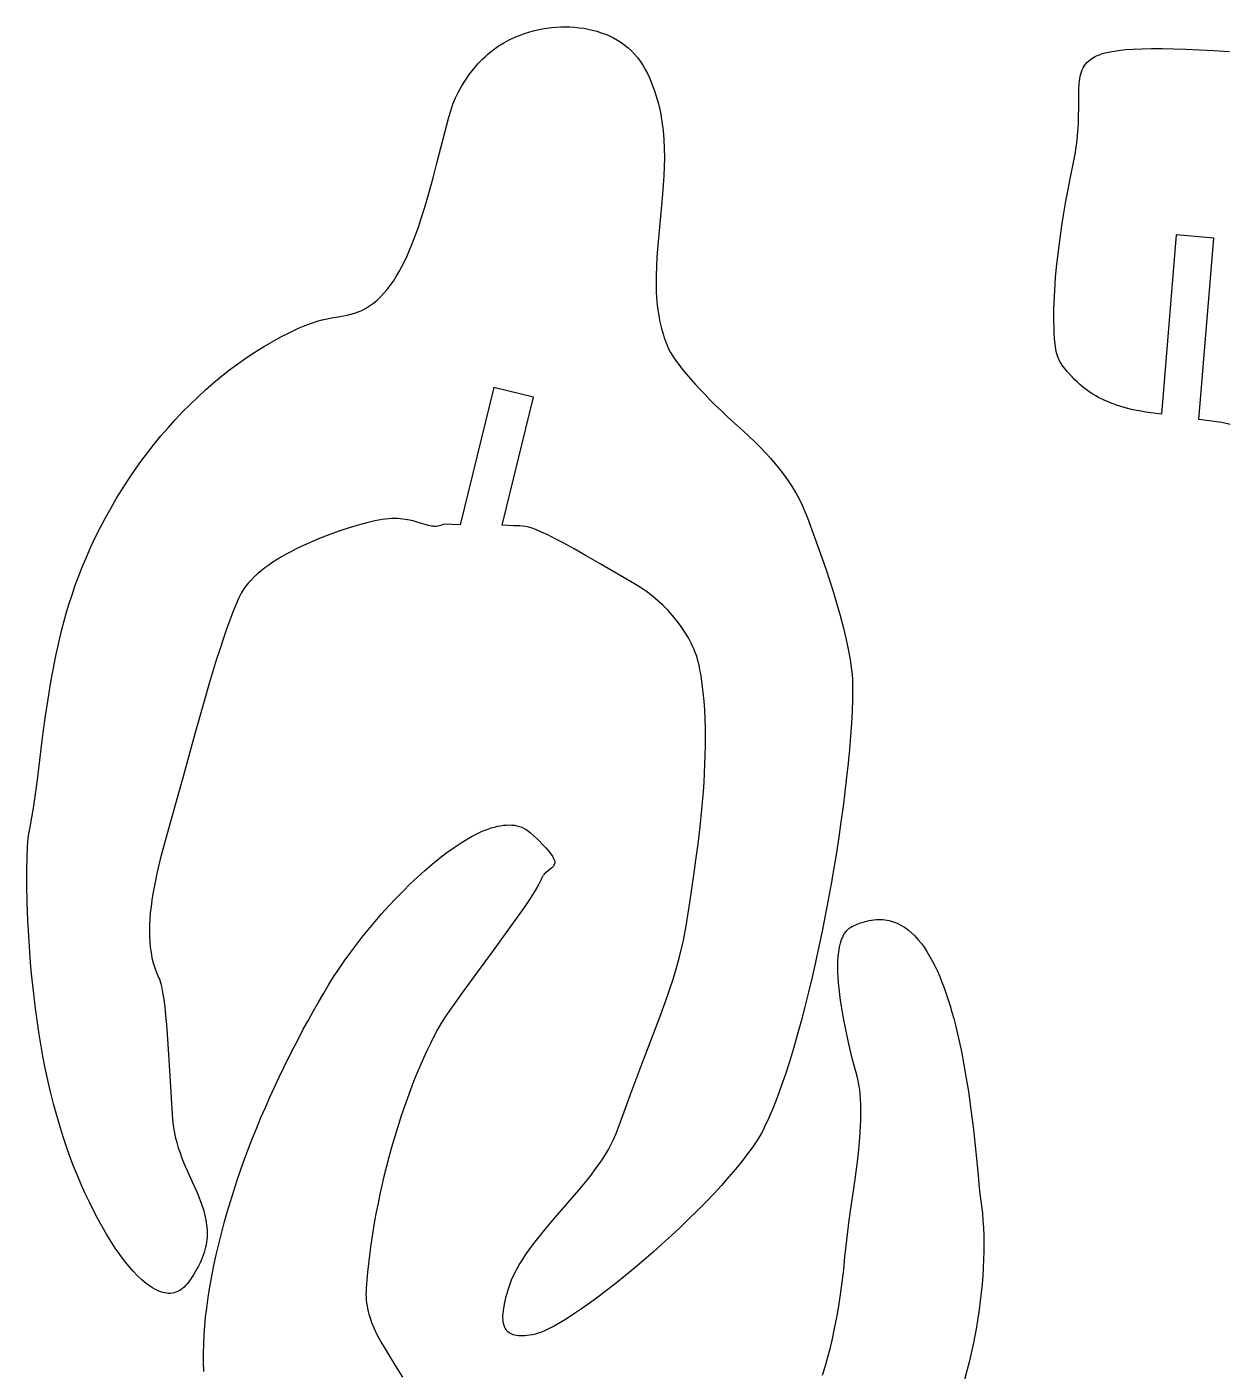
# Model space of a CAD drawing. Extents: x 0 to 377, y 0 to 143.
# Drawn here: x 0 to 47.7, y 78.1 to 131.5 of the extents above; entities that cross this region are included whole.
import ezdxf

# ---------------------------------------------------------------- set-up
doc = ezdxf.new("R2010")
doc.units = 0
doc.layers.get('0').update_dxf_attribs({"color": 1, "linetype": 'CONTINUOUS'})

msp = doc.modelspace()

# ---------------------------------------------------------------- linework, layer by layer
msp.add_lwpolyline([(16.561, 111.767), (16.499, 111.738), (16.438, 111.715), (16.377, 111.698), (16.317, 111.687), (16.257, 111.681), (16.197, 111.68), (16.137, 111.683), (16.076, 111.69), (15.951, 111.715), (15.822, 111.75), (15.539, 111.837), (15.382, 111.882), (15.213, 111.924), (15.029, 111.959), (14.93, 111.972), (14.828, 111.982), (14.72, 111.989), (14.608, 111.992), (14.491, 111.99), (14.368, 111.984), (14.24, 111.972), (14.106, 111.955), (13.965, 111.931), (13.819, 111.9), (13.504, 111.824), (13.164, 111.732), (12.803, 111.624), (12.426, 111.501), (12.038, 111.363), (11.645, 111.21), (11.251, 111.045), (10.862, 110.866), (10.671, 110.771), (10.482, 110.674), (10.297, 110.574), (10.117, 110.47), (9.941, 110.364), (9.771, 110.255), (9.608, 110.143), (9.451, 110.029), (9.301, 109.912), (9.16, 109.792), (9.027, 109.67), (8.904, 109.546), (8.79, 109.419), (8.687, 109.289), (8.596, 109.158), (8.516, 109.025), (8.41, 108.814), (8.297, 108.562), (8.179, 108.272), (8.056, 107.947), (7.929, 107.591), (7.797, 107.205), (7.663, 106.793), (7.525, 106.359), (7.244, 105.433), (6.959, 104.451), (6.673, 103.438), (6.392, 102.418), (6.189, 101.685), (5.991, 100.982), (5.62, 99.663), (5.453, 99.045), (5.301, 98.453), (5.168, 97.886), (5.109, 97.612), (5.055, 97.344), (5.007, 97.081), (4.966, 96.824), (4.931, 96.573), (4.903, 96.327), (4.883, 96.087), (4.87, 95.852), (4.865, 95.621), (4.868, 95.396), (4.88, 95.176), (4.901, 94.96), (4.931, 94.749), (4.97, 94.542), (5.02, 94.34), (5.08, 94.142), (5.15, 93.948), (5.232, 93.757), (5.262, 93.684), (5.291, 93.6), (5.318, 93.505), (5.345, 93.4), (5.393, 93.161), (5.436, 92.887), (5.475, 92.581), (5.51, 92.247), (5.543, 91.888), (5.573, 91.508), (5.627, 90.697), (5.678, 89.842), (5.731, 88.972), (5.789, 88.114), (5.813, 87.877), (5.849, 87.647), (5.895, 87.423), (5.951, 87.205), (6.015, 86.992), (6.085, 86.783), (6.161, 86.579), (6.241, 86.379), (6.411, 85.988), (6.583, 85.607), (6.749, 85.233), (6.827, 85.047), (6.899, 84.862), (6.965, 84.677), (7.024, 84.491), (7.073, 84.304), (7.113, 84.116), (7.141, 83.926), (7.157, 83.733), (7.159, 83.538), (7.155, 83.44), (7.146, 83.34), (7.134, 83.24), (7.117, 83.138), (7.097, 83.036), (7.071, 82.933), (7.041, 82.828), (7.007, 82.722), (6.967, 82.615), (6.923, 82.507), (6.873, 82.398), (6.817, 82.287), (6.757, 82.174), (6.69, 82.061), (6.618, 81.945), (6.54, 81.828), (6.455, 81.71), (6.365, 81.589), (6.306, 81.518), (6.246, 81.455), (6.183, 81.399), (6.12, 81.35), (6.054, 81.309), (5.987, 81.274), (5.918, 81.247), (5.848, 81.226), (5.776, 81.212), (5.703, 81.204), (5.629, 81.204), (5.553, 81.209), (5.477, 81.221), (5.399, 81.239), (5.32, 81.263), (5.24, 81.294), (5.159, 81.33), (5.077, 81.372), (4.994, 81.419), (4.911, 81.473), (4.826, 81.532), (4.741, 81.596), (4.57, 81.74), (4.396, 81.905), (4.221, 82.089), (4.044, 82.292), (3.867, 82.512), (3.69, 82.75), (3.513, 83.005), (3.336, 83.274), (3.161, 83.559), (2.988, 83.857), (2.816, 84.168), (2.647, 84.492), (2.482, 84.827), (2.319, 85.172), (2.161, 85.527), (2.007, 85.891), (1.857, 86.264), (1.713, 86.643), (1.575, 87.029), (1.443, 87.421), (1.318, 87.817), (1.184, 88.276), (1.058, 88.74), (0.941, 89.21), (0.833, 89.683), (0.733, 90.158), (0.64, 90.634), (0.555, 91.11), (0.478, 91.585), (0.407, 92.058), (0.343, 92.526), (0.286, 92.99), (0.235, 93.448), (0.189, 93.899), (0.15, 94.341), (0.115, 94.773), (0.086, 95.195), (0.062, 95.604), (0.042, 96), (0.014, 96.748), (0.002, 97.427), (0.001, 98.03), (0.011, 98.546), (0.029, 98.965), (0.053, 99.278), (0.067, 99.391), (0.081, 99.475), (0.129, 99.715), (0.175, 99.963), (0.26, 100.484), (0.34, 101.036), (0.417, 101.615), (0.571, 102.844), (0.654, 103.487), (0.744, 104.147), (0.844, 104.82), (0.956, 105.502), (1.017, 105.846), (1.083, 106.192), (1.153, 106.538), (1.228, 106.886), (1.307, 107.233), (1.392, 107.581), (1.483, 107.928), (1.58, 108.274), (1.683, 108.619), (1.793, 108.963), (1.91, 109.305), (2.034, 109.644), (2.194, 110.054), (2.363, 110.459), (2.542, 110.861), (2.729, 111.259), (2.926, 111.652), (3.131, 112.04), (3.344, 112.423), (3.565, 112.801), (3.795, 113.173), (4.032, 113.54), (4.277, 113.9), (4.529, 114.254), (4.788, 114.601), (5.054, 114.942), (5.327, 115.274), (5.607, 115.6), (5.892, 115.917), (6.184, 116.227), (6.482, 116.528), (6.785, 116.82), (7.094, 117.104), (7.408, 117.378), (7.727, 117.642), (8.052, 117.897), (8.38, 118.142), (8.714, 118.376), (9.051, 118.6), (9.393, 118.813), (9.738, 119.014), (10.087, 119.205), (10.439, 119.383), (10.795, 119.549), (11.059, 119.662), (11.302, 119.753), (11.526, 119.827), (11.733, 119.885), (11.925, 119.931), (12.104, 119.968), (12.43, 120.025), (12.728, 120.078), (12.871, 120.11), (13.013, 120.15), (13.156, 120.2), (13.302, 120.263), (13.453, 120.342), (13.611, 120.441), (13.762, 120.549), (13.907, 120.669), (14.046, 120.801), (14.181, 120.943), (14.31, 121.095), (14.435, 121.257), (14.556, 121.429), (14.672, 121.611), (14.784, 121.801), (14.893, 122.001), (14.997, 122.209), (15.099, 122.425), (15.197, 122.648), (15.292, 122.879), (15.385, 123.118), (15.475, 123.363), (15.563, 123.614), (15.649, 123.872), (15.815, 124.404), (15.976, 124.957), (16.133, 125.528), (16.289, 126.115), (16.444, 126.714), (16.76, 127.94), (16.835, 128.197), (16.924, 128.451), (17.028, 128.701), (17.144, 128.945), (17.274, 129.183), (17.416, 129.414), (17.571, 129.637), (17.736, 129.851), (17.913, 130.056), (18.006, 130.154), (18.101, 130.25), (18.199, 130.342), (18.299, 130.432), (18.402, 130.518), (18.507, 130.601), (18.614, 130.681), (18.724, 130.757), (18.835, 130.83), (18.949, 130.899), (19.066, 130.965), (19.184, 131.026), (19.304, 131.083), (19.426, 131.137), (19.593, 131.202), (19.763, 131.262), (19.937, 131.317), (20.113, 131.365), (20.291, 131.407), (20.472, 131.443), (20.654, 131.473), (20.837, 131.496), (21.02, 131.513), (21.204, 131.523), (21.388, 131.526), (21.572, 131.523), (21.755, 131.512), (21.937, 131.495), (22.117, 131.47), (22.295, 131.438), (22.471, 131.398), (22.644, 131.351), (22.813, 131.296), (22.98, 131.234), (23.142, 131.164), (23.3, 131.085), (23.454, 130.999), (23.602, 130.904), (23.746, 130.801), (23.883, 130.69), (24.014, 130.57), (24.138, 130.442), (24.255, 130.304), (24.365, 130.158), (24.468, 130.003), (24.562, 129.839), (24.648, 129.671), (24.727, 129.502), (24.801, 129.332), (24.869, 129.161), (24.931, 128.989), (24.988, 128.817), (25.039, 128.643), (25.086, 128.469), (25.128, 128.294), (25.165, 128.118), (25.197, 127.941), (25.225, 127.764), (25.249, 127.586), (25.27, 127.408), (25.299, 127.05), (25.315, 126.69), (25.32, 126.328), (25.314, 125.966), (25.299, 125.603), (25.277, 125.239), (25.249, 124.876), (25.183, 124.15), (25.111, 123.428), (25.048, 122.713), (25.022, 122.358), (25.004, 122.007), (24.993, 121.658), (24.991, 121.313), (25.001, 120.971), (25.023, 120.633), (25.039, 120.466), (25.059, 120.3), (25.083, 120.135), (25.111, 119.971), (25.143, 119.809), (25.18, 119.648), (25.221, 119.488), (25.267, 119.33), (25.318, 119.173), (25.375, 119.017), (25.436, 118.863), (25.504, 118.711), (25.57, 118.584), (25.657, 118.441), (25.765, 118.284), (25.891, 118.113), (26.033, 117.931), (26.191, 117.74), (26.361, 117.541), (26.544, 117.336), (26.736, 117.126), (26.937, 116.914), (27.144, 116.701), (27.356, 116.488), (27.572, 116.278), (27.789, 116.072), (28.006, 115.872), (28.221, 115.68), (28.46, 115.466), (28.691, 115.252), (28.914, 115.038), (29.13, 114.822), (29.337, 114.604), (29.536, 114.385), (29.726, 114.163), (29.907, 113.939), (30.079, 113.713), (30.241, 113.483), (30.394, 113.249), (30.537, 113.012), (30.67, 112.771), (30.792, 112.525), (30.904, 112.275), (31.006, 112.019), (31.29, 111.246), (31.591, 110.4), (31.743, 109.958), (31.892, 109.507), (32.037, 109.051), (32.176, 108.593), (32.306, 108.137), (32.425, 107.684), (32.532, 107.239), (32.624, 106.805), (32.663, 106.593), (32.698, 106.385), (32.729, 106.182), (32.754, 105.983), (32.774, 105.789), (32.788, 105.6), (32.796, 105.418), (32.798, 105.242), (32.791, 104.805), (32.775, 104.343), (32.749, 103.857), (32.714, 103.349), (32.671, 102.821), (32.62, 102.275), (32.56, 101.712), (32.493, 101.135), (32.418, 100.545), (32.336, 99.945), (32.247, 99.336), (32.152, 98.72), (32.05, 98.099), (31.943, 97.474), (31.829, 96.848), (31.711, 96.223), (31.587, 95.6), (31.458, 94.982), (31.324, 94.369), (31.187, 93.765), (31.045, 93.17), (30.9, 92.587), (30.751, 92.018), (30.599, 91.464), (30.444, 90.928), (30.286, 90.41), (30.127, 89.914), (29.965, 89.441), (29.802, 88.993), (29.637, 88.571), (29.471, 88.178), (29.304, 87.816), (29.243, 87.694), (29.175, 87.569), (29.1, 87.44), (29.018, 87.307), (28.834, 87.031), (28.626, 86.743), (28.396, 86.444), (28.145, 86.135), (27.874, 85.818), (27.586, 85.494), (27.283, 85.166), (26.966, 84.833), (26.637, 84.499), (26.298, 84.163), (25.95, 83.829), (25.595, 83.496), (25.236, 83.167), (24.873, 82.844), (24.509, 82.527), (24.145, 82.218), (23.783, 81.918), (23.425, 81.63), (23.073, 81.353), (22.728, 81.091), (22.392, 80.844), (22.067, 80.614), (21.755, 80.403), (21.457, 80.211), (21.175, 80.04), (20.912, 79.892), (20.668, 79.768), (20.554, 79.715), (20.446, 79.67), (20.343, 79.631), (20.246, 79.598), (20.156, 79.573), (20.072, 79.556), (19.87, 79.527), (19.776, 79.519), (19.687, 79.515), (19.604, 79.515), (19.525, 79.52), (19.451, 79.529), (19.382, 79.543), (19.317, 79.561), (19.258, 79.583), (19.203, 79.611), (19.153, 79.642), (19.108, 79.679), (19.067, 79.721), (19.032, 79.767), (19, 79.818), (18.974, 79.874), (18.952, 79.936), (18.935, 80.002), (18.922, 80.073), (18.913, 80.15), (18.909, 80.232), (18.91, 80.319), (18.915, 80.412), (18.938, 80.613), (18.979, 80.837), (19.037, 81.083), (19.111, 81.352), (19.177, 81.551), (19.255, 81.749), (19.346, 81.947), (19.447, 82.145), (19.559, 82.342), (19.68, 82.539), (19.811, 82.736), (19.949, 82.932), (20.094, 83.129), (20.245, 83.325), (20.564, 83.719), (20.897, 84.113), (21.239, 84.508), (21.583, 84.905), (21.922, 85.304), (22.25, 85.705), (22.407, 85.907), (22.56, 86.109), (22.706, 86.313), (22.845, 86.517), (22.977, 86.722), (23.1, 86.928), (23.213, 87.136), (23.317, 87.344), (23.409, 87.554), (23.489, 87.765), (23.721, 88.415), (23.949, 89.037), (24.389, 90.204), (24.802, 91.28), (25.18, 92.284), (25.354, 92.763), (25.516, 93.229), (25.666, 93.686), (25.803, 94.134), (25.925, 94.575), (26.032, 95.013), (26.08, 95.23), (26.123, 95.448), (26.162, 95.665), (26.197, 95.882), (26.328, 96.737), (26.491, 97.816), (26.577, 98.422), (26.661, 99.065), (26.74, 99.738), (26.811, 100.434), (26.871, 101.146), (26.896, 101.507), (26.917, 101.869), (26.934, 102.233), (26.946, 102.596), (26.953, 102.959), (26.954, 103.321), (26.95, 103.68), (26.939, 104.036), (26.922, 104.388), (26.898, 104.736), (26.866, 105.078), (26.826, 105.413), (26.779, 105.742), (26.722, 106.062), (26.697, 106.183), (26.667, 106.303), (26.632, 106.423), (26.593, 106.543), (26.55, 106.663), (26.503, 106.782), (26.451, 106.9), (26.396, 107.018), (26.273, 107.252), (26.136, 107.482), (25.985, 107.707), (25.821, 107.927), (25.645, 108.141), (25.458, 108.348), (25.26, 108.547), (25.052, 108.737), (24.835, 108.918), (24.611, 109.089), (24.379, 109.249), (24.14, 109.397), (22.771, 110.196), (22.216, 110.514), (21.737, 110.783), (21.328, 111.007), (20.981, 111.191), (20.689, 111.338), (20.445, 111.453), (20.241, 111.54), (20.07, 111.603), (19.926, 111.645), (19.8, 111.672), (19.685, 111.687), (19.575, 111.695), (19.338, 111.704), (18.89, 111.726), (18.873, 111.726), (20.121, 116.811), (18.55, 117.196), (17.211, 111.742), (16.561, 111.767)], close=True)
for points in [[(47.794, 115.73), (47.683, 115.759), (47.574, 115.784), (47.466, 115.805), (47.36, 115.822), (46.551, 115.933), (47.143, 123.135), (45.646, 123.259), (45.06, 116.137), (44.749, 116.179), (44.44, 116.224), (44.264, 116.253), (44.076, 116.288), (43.877, 116.33), (43.67, 116.381), (43.455, 116.441), (43.236, 116.513), (43.014, 116.597), (42.79, 116.694), (42.566, 116.806), (42.455, 116.867), (42.345, 116.933), (42.235, 117.003), (42.127, 117.078), (42.02, 117.157), (41.915, 117.241), (41.811, 117.329), (41.71, 117.423), (41.611, 117.522), (41.514, 117.626), (41.312, 117.85), (41.212, 117.967), (41.118, 118.091), (41.075, 118.157), (41.034, 118.225), (40.996, 118.297), (40.962, 118.372), (40.931, 118.451), (40.905, 118.534), (40.884, 118.622), (40.868, 118.715), (40.843, 118.925), (40.822, 119.142), (40.807, 119.365), (40.797, 119.595), (40.791, 119.83), (40.789, 120.069), (40.792, 120.313), (40.799, 120.56), (40.823, 121.064), (40.861, 121.577), (40.911, 122.095), (40.97, 122.612), (41.038, 123.126), (41.112, 123.632), (41.19, 124.126), (41.272, 124.604), (41.354, 125.061), (41.436, 125.493), (41.592, 126.267), (41.631, 126.463), (41.663, 126.653), (41.691, 126.838), (41.713, 127.019), (41.747, 127.365), (41.766, 127.692), (41.776, 128), (41.779, 128.289), (41.781, 128.814), (41.786, 129.049), (41.799, 129.267), (41.81, 129.37), (41.824, 129.468), (41.841, 129.563), (41.863, 129.653), (41.889, 129.739), (41.921, 129.82), (41.958, 129.898), (42, 129.972), (42.05, 130.042), (42.106, 130.108), (42.169, 130.17), (42.24, 130.228), (42.301, 130.271), (42.367, 130.311), (42.438, 130.349), (42.515, 130.385), (42.597, 130.418), (42.686, 130.45), (42.781, 130.479), (42.882, 130.506), (43.104, 130.553), (43.355, 130.592), (43.635, 130.623), (43.947, 130.645), (44.291, 130.66), (44.671, 130.666), (45.087, 130.665), (45.541, 130.655), (46.034, 130.639), (46.569, 130.615), (47.148, 130.584), (47.771, 130.546)], [(7.029, 78.106), (7.017, 78.472), (7.015, 78.836), (7.023, 79.196), (7.041, 79.554), (7.067, 79.91), (7.101, 80.264), (7.142, 80.615), (7.201, 81.037), (7.269, 81.46), (7.345, 81.885), (7.428, 82.31), (7.52, 82.735), (7.619, 83.161), (7.725, 83.586), (7.838, 84.011), (7.958, 84.436), (8.085, 84.859), (8.218, 85.282), (8.356, 85.703), (8.501, 86.123), (8.65, 86.541), (8.805, 86.956), (8.965, 87.37), (9.13, 87.781), (9.299, 88.189), (9.473, 88.594), (9.65, 88.996), (9.831, 89.394), (10.016, 89.789), (10.203, 90.18), (10.394, 90.566), (10.587, 90.948), (10.783, 91.325), (10.981, 91.697), (11.181, 92.063), (11.383, 92.425), (11.586, 92.78), (11.79, 93.13), (11.995, 93.473), (12.183, 93.777), (12.386, 94.086), (12.6, 94.399), (12.827, 94.715), (13.064, 95.032), (13.31, 95.35), (13.566, 95.667), (13.829, 95.981), (14.099, 96.292), (14.375, 96.598), (14.656, 96.898), (14.941, 97.19), (15.229, 97.474), (15.519, 97.748), (15.81, 98.01), (16.101, 98.26), (16.391, 98.496), (16.68, 98.717), (16.966, 98.922), (17.248, 99.109), (17.526, 99.277), (17.662, 99.353), (17.798, 99.425), (17.931, 99.49), (18.063, 99.551), (18.193, 99.605), (18.321, 99.654), (18.447, 99.697), (18.571, 99.733), (18.692, 99.764), (18.811, 99.787), (18.927, 99.804), (19.041, 99.814), (19.151, 99.818), (19.259, 99.814), (19.364, 99.803), (19.465, 99.784), (19.563, 99.758), (19.658, 99.723), (19.749, 99.681), (19.837, 99.631), (19.921, 99.573), (20.001, 99.506), (20.29, 99.235), (20.521, 99.004), (20.616, 98.903), (20.697, 98.81), (20.767, 98.726), (20.825, 98.649), (20.872, 98.579), (20.909, 98.515), (20.936, 98.457), (20.954, 98.405), (20.964, 98.358), (20.967, 98.314), (20.962, 98.275), (20.95, 98.239), (20.933, 98.205), (20.911, 98.174), (20.854, 98.115), (20.785, 98.058), (20.708, 98), (20.628, 97.934), (20.552, 97.858), (20.516, 97.814), (20.483, 97.766), (20.453, 97.713), (20.428, 97.655), (20.39, 97.569), (20.337, 97.465), (20.269, 97.345), (20.188, 97.21), (19.989, 96.899), (19.747, 96.542), (19.472, 96.147), (19.17, 95.723), (18.52, 94.828), (17.86, 93.929), (17.255, 93.1), (16.992, 92.734), (16.767, 92.414), (16.587, 92.147), (16.46, 91.944), (16.313, 91.683), (16.168, 91.413), (16.026, 91.133), (15.887, 90.845), (15.75, 90.549), (15.617, 90.246), (15.486, 89.935), (15.358, 89.618), (15.234, 89.295), (15.112, 88.966), (14.994, 88.633), (14.88, 88.295), (14.769, 87.953), (14.662, 87.608), (14.558, 87.26), (14.459, 86.91), (14.363, 86.558), (14.272, 86.204), (14.184, 85.85), (14.101, 85.496), (14.023, 85.142), (13.948, 84.788), (13.879, 84.436), (13.814, 84.086), (13.754, 83.738), (13.699, 83.393), (13.649, 83.051), (13.604, 82.714), (13.564, 82.38), (13.529, 82.052), (13.5, 81.729), (13.477, 81.412), (13.471, 81.291), (13.47, 81.171), (13.474, 81.054), (13.482, 80.938), (13.495, 80.823), (13.512, 80.71), (13.533, 80.598), (13.558, 80.487), (13.586, 80.378), (13.619, 80.269), (13.693, 80.054), (13.78, 79.842), (13.878, 79.63), (13.986, 79.419), (14.103, 79.208), (14.228, 78.995), (14.358, 78.779), (14.633, 78.337), (14.919, 77.873)], [(31.598, 77.953), (31.702, 78.281), (31.803, 78.631), (31.901, 79.002), (31.995, 79.395), (32.084, 79.808), (32.169, 80.241), (32.248, 80.691), (32.321, 81.16), (32.387, 81.645), (32.445, 82.147), (32.495, 82.663), (32.538, 83.092), (32.591, 83.54), (32.652, 84.004), (32.719, 84.48), (32.858, 85.455), (32.925, 85.946), (32.986, 86.435), (33.04, 86.919), (33.083, 87.393), (33.114, 87.853), (33.123, 88.078), (33.128, 88.297), (33.128, 88.512), (33.124, 88.721), (33.114, 88.924), (33.099, 89.121), (33.078, 89.31), (33.05, 89.492), (33.016, 89.667), (32.975, 89.833), (32.811, 90.448), (32.716, 90.827), (32.619, 91.242), (32.522, 91.684), (32.432, 92.143), (32.351, 92.612), (32.315, 92.847), (32.284, 93.081), (32.258, 93.313), (32.236, 93.541), (32.22, 93.765), (32.21, 93.984), (32.208, 94.196), (32.212, 94.401), (32.224, 94.596), (32.245, 94.782), (32.274, 94.956), (32.313, 95.119), (32.361, 95.268), (32.39, 95.337), (32.42, 95.403), (32.454, 95.464), (32.491, 95.522), (32.53, 95.576), (32.572, 95.625), (32.618, 95.67), (32.666, 95.71), (32.718, 95.745), (32.772, 95.776), (32.875, 95.825), (32.976, 95.87), (33.076, 95.909), (33.174, 95.944), (33.271, 95.974), (33.366, 96), (33.46, 96.021), (33.553, 96.038), (33.644, 96.05), (33.734, 96.058), (33.823, 96.062), (33.91, 96.061), (33.996, 96.056), (34.081, 96.047), (34.164, 96.035), (34.247, 96.018), (34.327, 95.997), (34.407, 95.973), (34.485, 95.945), (34.562, 95.913), (34.713, 95.838), (34.858, 95.75), (34.999, 95.648), (35.135, 95.533), (35.266, 95.406), (35.393, 95.268), (35.516, 95.117), (35.634, 94.956), (35.748, 94.785), (35.858, 94.604), (35.963, 94.414), (36.065, 94.215), (36.163, 94.008), (36.257, 93.794), (36.347, 93.572), (36.434, 93.343), (36.517, 93.109), (36.596, 92.869), (36.672, 92.624), (36.745, 92.375), (36.815, 92.121), (36.882, 91.865), (37.006, 91.343), (37.118, 90.813), (37.22, 90.281), (37.312, 89.749), (37.395, 89.222), (37.468, 88.705), (37.534, 88.202), (37.593, 87.716), (37.691, 86.814), (37.768, 86.033), (37.83, 85.407), (37.856, 85.163), (37.882, 84.97), (37.92, 84.687), (37.951, 84.398), (37.976, 84.103), (37.994, 83.803), (38.006, 83.498), (38.011, 83.187), (38.01, 82.872), (38.002, 82.552), (37.988, 82.228), (37.968, 81.9), (37.942, 81.569), (37.909, 81.235), (37.87, 80.897), (37.824, 80.557), (37.773, 80.214), (37.715, 79.869), (37.651, 79.522), (37.581, 79.174), (37.505, 78.824), (37.423, 78.474), (37.335, 78.123), (37.241, 77.771)]]:
    msp.add_lwpolyline(points)

doc.saveas('drawing.dxf')
